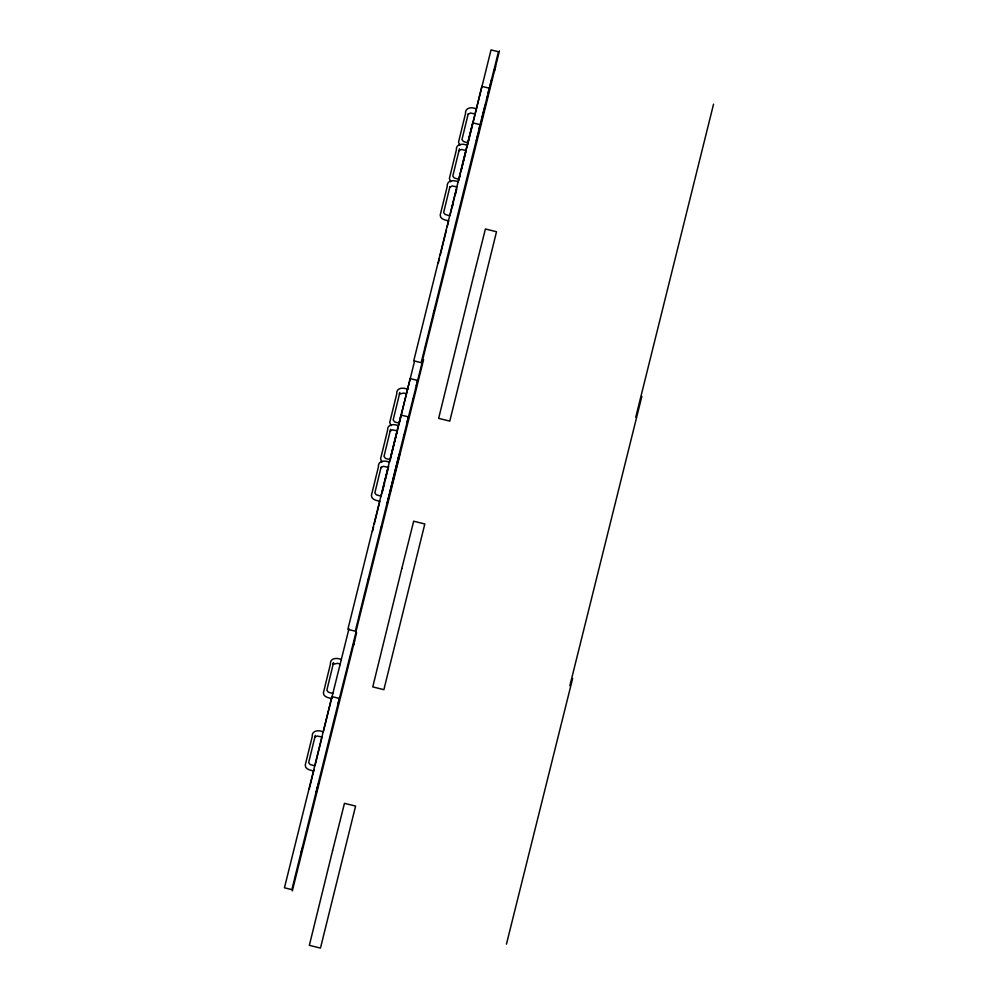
<?xml version="1.0" encoding="UTF-8"?>
<svg xmlns="http://www.w3.org/2000/svg" width="998" height="998" viewBox="0 0 998 998"><rect width="100%" height="100%" fill="white"/><g stroke="black" fill="none" stroke-linecap="round" stroke-linejoin="round"><path stroke-width="1.5" d="M315.306 735.376L308.656 762.634L310.203 764.568L314.894 765.853M381.111 467.164L374.836 492.937L376.383 494.858L381.074 496.143M449.911 186.788L443.636 212.549L445.183 214.47L449.873 215.768M390.63 429.215L383.993 456.473L385.54 458.394L390.23 459.691M459.442 148.827L452.793 176.085L454.339 178.018L459.03 179.303M333.469 663.021L326.833 690.279L328.379 692.213L333.07 693.498M399.425 394.247L393.15 420.008L394.697 421.942L399.387 423.227M468.224 113.859L461.949 139.633L463.496 141.554L468.187 142.839M309.205 789.231L314.033 769.57M315.143 765.029L321.818 737.809M323.302 731.759L348.988 628.69M372.479 531.373L373.589 526.844M374.325 523.838L379.864 501.246C376.807 500.584 371.131 499.636 371.418 495.37L378.392 466.952C377.793 460.44 385.228 460.165 389.382 462.286M380.974 496.73L388.359 466.615M389.469 462.099L410.166 378.591L417.576 380.425L412.773 400.011M438.371 262.823L439.469 258.32M440.218 255.313L446.48 229.79M447.216 226.783L448.688 220.783C445.595 220.234 439.931 219.236 440.218 214.982L447.191 186.564C446.593 180.052 454.028 179.777 458.182 181.898M450.16 214.782L456.423 189.246M458.269 181.748L481.872 86.364L489.282 88.211L484.492 107.722M382.371 491.889L384.592 482.857M385.328 479.851L388.659 466.291M390.131 460.265L397.516 430.15M399 424.125L414.519 361.264M452.319 206.848L453.429 202.344M455.263 194.835L456.735 188.822M458.955 179.815L460.427 173.814M461.163 170.808L466.316 149.787M467.052 146.781L491.028 49.9L498.439 51.746L494.022 69.76M295.283 875.745L334.829 716.589M358.694 617.313L403.916 435.053M424.599 348.776L475.622 142.826M316.329 792.212L317.439 787.672M334.879 716.589L339.332 698.438L331.922 696.592L284.442 887.783L291.853 889.63L295.246 876.144M386.987 504.227L389.332 494.771M389.944 492.189L399.275 454.277M403.691 436.288L408.419 416.89L401.009 415.043L347.865 629.351L355.276 631.198L358.644 617.787M475.709 142.689L480.125 124.663L472.715 122.816L413.758 360.814L421.168 362.661L424.911 347.753M292.339 890.865L356.623 632.72M355.75 632.433L423.589 359.604M390.23 491.864L392.451 482.832M393.187 479.813L394.447 474.811L393.337 479.314M395.033 472.291L399.474 454.215M421.643 363.883L499.437 50.886M476.383 140.755L477.955 134.493M481.547 119.735L483.83 110.553M356.024 632.133L338.06 703.777M398.289 459.916L399.761 453.903M477.805 135.828L479.29 129.827M480.762 123.814L482.97 114.807M483.706 111.801L485.914 102.794M486.65 99.788L488.122 93.787M489.594 87.774L491.814 78.767M353.529 645.344L354.627 640.878M494.447 71.045L495.557 66.529M572.627 678.49L506.448 944.133M641.851 396.381L569.858 685.701M713.558 104.154L635.763 417.164M399.874 392.389C397.167 396.668 404.464 390.655 406.436 394.435M333.557 662.66C330.849 666.938 338.147 660.925 340.118 664.705M478.84 130.002L484.779 106.362M487.997 93.55L493.935 69.897M433.519 313.484L434.267 310.503M407.134 422.229L413.072 398.589M416.291 385.764L421.867 363.609M387.149 503.953L389.382 495.083M395.196 471.917L397.429 463.06M398.165 460.103L399.275 455.674M367.626 582.034L368.374 579.052M380.986 528.79L381.735 525.846M300.685 854.138L302.207 848.125M316.179 792.474L317.688 786.449M316.99 789.593L318.474 783.655M468.099 114.283L470.495 112.999L475.235 114.046M458.943 150.748L461.326 149.451L466.078 150.511M449.786 187.212L452.169 185.915L456.922 186.975M390.143 431.136L392.526 429.839L397.279 430.899M380.986 467.6L383.369 466.303L388.122 467.363M314.807 737.297L317.189 736L321.942 737.06M476.495 108.982C472.341 106.861 464.906 107.135 465.505 113.647L458.531 142.065L459.853 145.271M467.338 145.434C463.184 143.325 455.749 143.587 456.348 150.099L449.374 178.517L450.697 181.736M407.695 389.357C403.541 387.236 396.106 387.511 396.705 394.023L389.731 422.441L391.054 425.659M398.539 425.822C394.385 423.701 386.95 423.975 387.548 430.487L380.575 458.905L381.897 462.124M341.378 659.628C337.224 657.52 329.789 657.794 330.388 664.294L323.414 692.712C323.127 696.953 328.754 697.926 331.81 698.575M323.202 731.983C319.048 729.862 311.613 730.137 312.212 736.649L305.238 765.067C304.951 769.308 310.578 770.281 313.634 770.93M332.596 850.608L309.355 945.331L320.47 948.1L355.587 806.085L344.472 803.328L332.596 850.608M401.82 568.498L372.765 686.898L383.881 689.668L424.811 523.975L413.696 521.206L401.82 568.498M473.526 276.271L438.658 418.362L449.774 421.119L496.517 231.748L485.402 228.991L473.526 276.271"/></g></svg>
